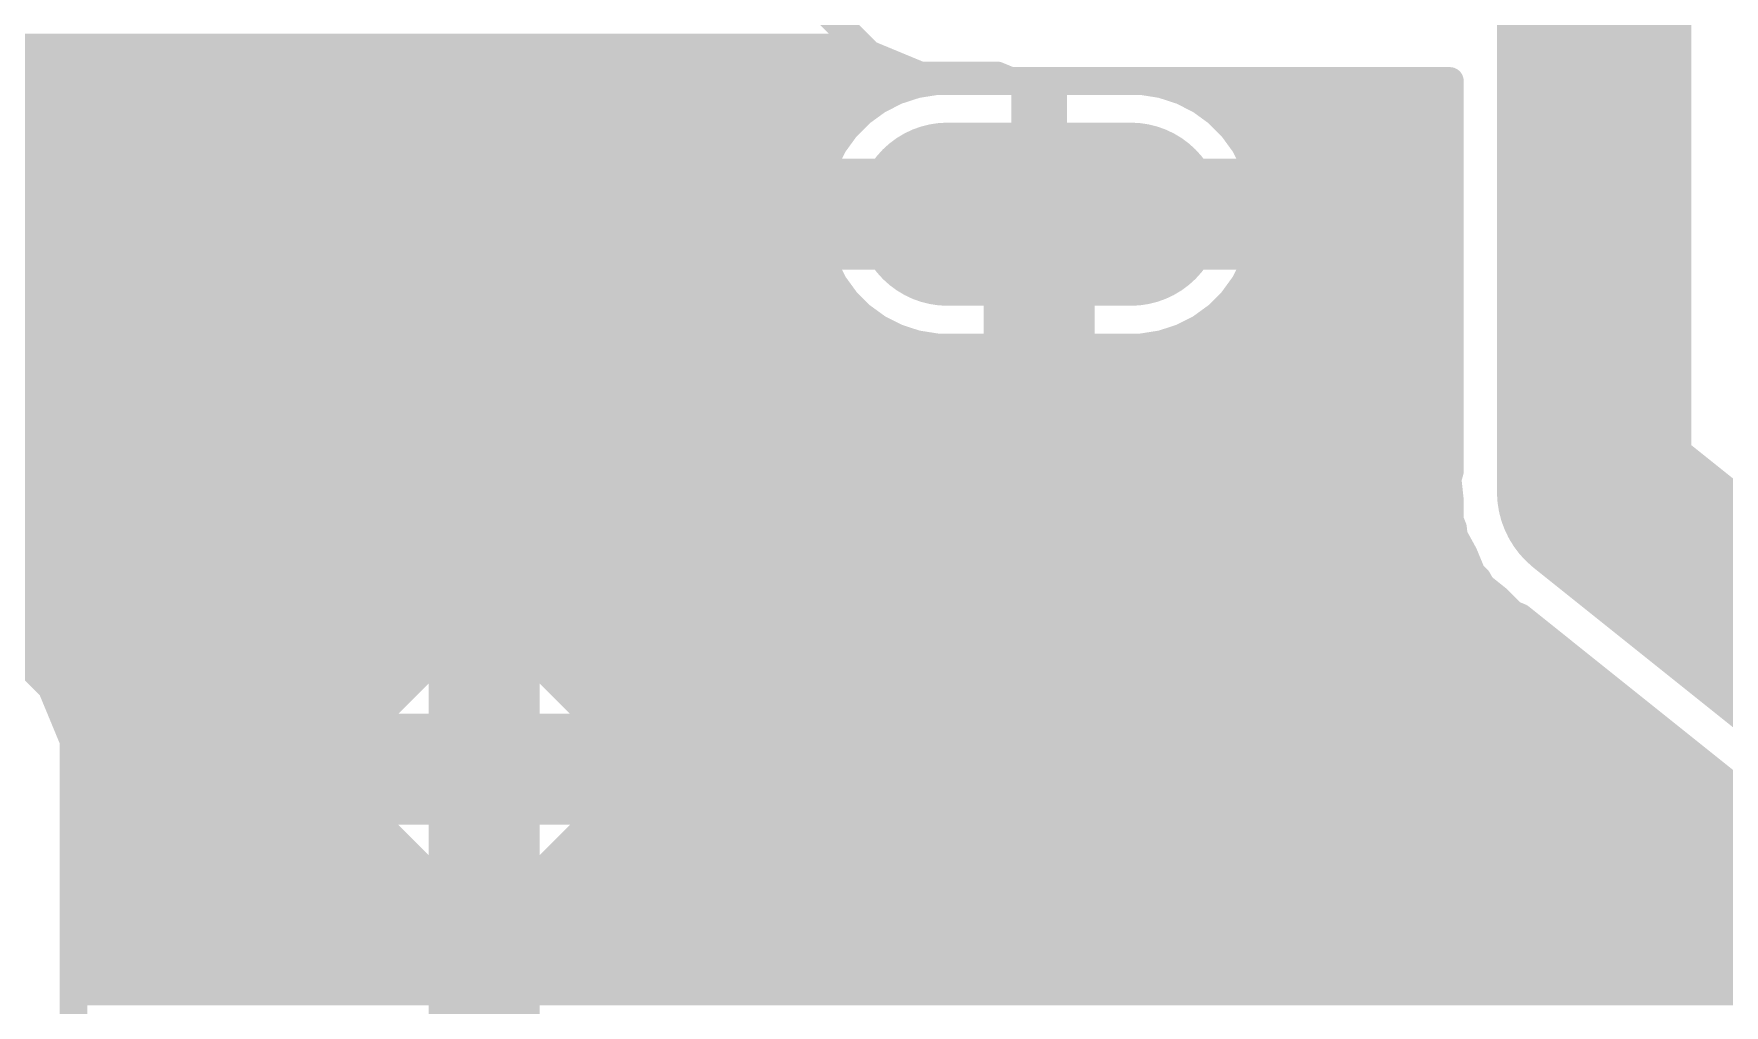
# Model space of a CAD drawing. Extents: x 1 to 53.3, y 1 to 25.6.
# Drawn here: x 13.66 to 29.13, y 8 to 16.89 of the extents above; entities that cross this region are included whole.
import ezdxf

# ---------------------------------------------------------------- set-up
doc = ezdxf.new("R2010")
doc.units = 0
doc.layers.add('16', color=174, linetype='CONTINUOUS')
doc.layers.add('17', color=94, linetype='CONTINUOUS')

# ---------------------------------------------------------------- blocks, each defined once
blk = doc.blocks.new('OCTAGONP')
at = {"const_width": 0.5}
blk.add_lwpolyline([(-0.25, -0.1036), (-0.25, 0.1036), (-0.1036, 0.25), (0.1036, 0.25), (0.25, 0.1036), (0.25, -0.1036), (0.1036, -0.25), (-0.1036, -0.25), (-0.25, -0.1036), (-0.25, 0.1036)], dxfattribs=at)
blk = doc.blocks.new('LONGP100')
at = {"const_width": 1}
blk.add_lwpolyline([(-0.5, 0), (0.5, 0)], dxfattribs=at)
at = {"const_width": 0.5}
for points in [[(-0.5, 0.25, 1), (-0.5, -0.25)], [(0.5, -0.25, 1), (0.5, 0.25)]]:
    blk.add_lwpolyline(points, format="xyb", dxfattribs=at)

msp = doc.modelspace()

# ---------------------------------------------------------------- linework, layer by layer
at = {"layer": '16'}
for points, const_width in [([(27.94, 12.7), (27.94, 17.78)], 1.778), ([(20.9451, 17.0606), (21.3024, 16.7033)], 0.254), ([(1.143, 16.764), (21.2417, 16.764)], 0.254), ([(21.3024, 16.7033), (21.7692, 16.51)], 0.254), ([(1.143, 16.51), (21.7692, 16.51)], 0.254), ([(21.9258, 16.4592), (21.7363, 16.4292)], 0.254), ([(21.7692, 16.51), (22.4746, 16.51)], 0.254), ([(22.733, 16.4592), (21.9258, 16.4592)], 0.254), ([(22.4746, 16.51), (22.5973, 16.4592)], 0.254), ([(22.5973, 16.4592), (26.6192, 16.4592)], 0.254), ([(22.733, 15.367), (22.733, 16.4592)], 0.254), ([(23.7942, 16.4592), (22.987, 16.4592)], 0.254), ([(22.987, 16.4592), (22.987, 15.367)], 0.254), ([(23.9837, 16.4292), (23.7942, 16.4592)], 0.254), ([(26.6192, 16.4592), (26.6192, 12.8875)], 0.254), ([(21.3828, 16.2828), (21.2275, 16.17)], 0.254), ([(21.5538, 16.3699), (21.3828, 16.2828)], 0.254), ([(21.7363, 16.4292), (21.5538, 16.3699)], 0.254), ([(24.1662, 16.3699), (23.9837, 16.4292)], 0.254), ([(24.3372, 16.2828), (24.1662, 16.3699)], 0.254), ([(24.4925, 16.17), (24.3372, 16.2828)], 0.254), ([(1.143, 16.256), (21.346, 16.256)], 0.254), ([(21.2275, 16.17), (21.0918, 16.0343)], 0.254), ([(22.733, 16.256), (22.987, 16.256)], 0.254), ([(24.374, 16.256), (26.6192, 16.256)], 0.254), ([(24.6282, 16.0343), (24.4925, 16.17)], 0.254), ([(1.143, 16.002), (21.0684, 16.002)], 0.254), ([(21.0918, 16.0343), (20.979, 15.879)], 0.254), ([(22.733, 16.002), (22.987, 16.002)], 0.254), ([(24.741, 15.879), (24.6282, 16.0343)], 0.254), ([(24.6516, 16.002), (26.6192, 16.002)], 0.254), ([(20.979, 15.879), (20.8919, 15.708)], 0.254), ([(24.8281, 15.708), (24.741, 15.879)], 0.254), ([(1.143, 15.748), (20.9123, 15.748)], 0.254), ([(20.8919, 15.708), (20.8326, 15.5255)], 0.254), ([(22.733, 15.748), (22.987, 15.748)], 0.254), ([(24.8077, 15.748), (26.6192, 15.748)], 0.254), ([(24.8874, 15.5255), (24.8281, 15.708)], 0.254), ([(22.86, 15.24), (20.32, 15.24)], 1.016), ([(20.8326, 15.5255), (20.8075, 15.367)], 0.254), ([(22.86, 10.16), (22.86, 15.24)], 1.016), ([(22.86, 15.24), (25.4, 15.24)], 1.016), ([(24.9125, 15.367), (24.8874, 15.5255)], 0.254), ([(1.143, 15.494), (20.8276, 15.494)], 0.254), ([(20.8075, 15.367), (22.733, 15.367)], 0.254), ([(22.733, 15.494), (22.987, 15.494)], 0.254), ([(22.987, 15.367), (22.733, 15.367)], 0.254), ([(22.733, 15.367), (22.733, 15.113)], 0.254), ([(22.987, 15.113), (22.987, 15.367)], 0.254), ([(22.987, 15.367), (24.9125, 15.367)], 0.254), ([(24.8924, 15.494), (26.6192, 15.494)], 0.254), ([(1.143, 15.24), (22.733, 15.24)], 0.254), ([(22.987, 15.24), (26.6192, 15.24)], 0.254), ([(22.733, 15.113), (20.8075, 15.113)], 0.254), ([(20.8075, 15.113), (20.8326, 14.9545)], 0.254), ([(22.733, 14.0208), (22.733, 15.113)], 0.254), ([(22.733, 15.113), (22.987, 15.113)], 0.254), ([(24.9125, 15.113), (22.987, 15.113)], 0.254), ([(22.987, 15.113), (22.987, 14.0208)], 0.254), ([(24.8874, 14.9545), (24.9125, 15.113)], 0.254), ([(1.143, 14.986), (20.8276, 14.986)], 0.254), ([(20.8326, 14.9545), (20.8919, 14.772)], 0.254), ([(22.733, 14.986), (22.987, 14.986)], 0.254), ([(24.8281, 14.772), (24.8874, 14.9545)], 0.254), ([(24.8924, 14.986), (26.6192, 14.986)], 0.254), ([(1.143, 14.732), (20.9123, 14.732)], 0.254), ([(20.8919, 14.772), (20.979, 14.601)], 0.254), ([(22.733, 14.732), (22.987, 14.732)], 0.254), ([(24.741, 14.601), (24.8281, 14.772)], 0.254), ([(24.8077, 14.732), (26.6192, 14.732)], 0.254), ([(20.979, 14.601), (21.0918, 14.4457)], 0.254), ([(24.6282, 14.4457), (24.741, 14.601)], 0.254), ([(1.143, 14.478), (21.0684, 14.478)], 0.254), ([(21.0918, 14.4457), (21.2275, 14.31)], 0.254), ([(22.733, 14.478), (22.987, 14.478)], 0.254), ([(24.4925, 14.31), (24.6282, 14.4457)], 0.254), ([(24.6516, 14.478), (26.6192, 14.478)], 0.254), ([(21.2275, 14.31), (21.3828, 14.1972)], 0.254), ([(24.3372, 14.1972), (24.4925, 14.31)], 0.254), ([(1.143, 14.224), (21.346, 14.224)], 0.254), ([(21.3828, 14.1972), (21.5538, 14.1101)], 0.254), ([(21.5538, 14.1101), (21.7363, 14.0508)], 0.254), ([(22.733, 14.224), (22.987, 14.224)], 0.254), ([(23.9837, 14.0508), (24.1662, 14.1101)], 0.254), ([(24.1662, 14.1101), (24.3372, 14.1972)], 0.254), ([(24.374, 14.224), (26.6192, 14.224)], 0.254), ([(1.143, 13.97), (26.6192, 13.97)], 0.254), ([(21.7363, 14.0508), (21.9258, 14.0208)], 0.254), ([(21.9258, 14.0208), (22.733, 14.0208)], 0.254), ([(22.987, 14.0208), (23.7942, 14.0208)], 0.254), ([(23.7942, 14.0208), (23.9837, 14.0508)], 0.254), ([(1.143, 13.716), (26.6192, 13.716)], 0.254), ([(1.143, 13.462), (26.6192, 13.462)], 0.254), ([(34.29, 7.62), (27.94, 12.7)], 1.778), ([(1.143, 13.208), (26.6192, 13.208)], 0.254), ([(1.143, 12.954), (26.6192, 12.954)], 0.254), ([(26.6192, 12.8875), (26.5983, 12.8153)], 0.254), ([(26.5983, 12.8153), (26.6192, 12.6268)], 0.254), ([(1.143, 12.7), (26.6111, 12.7)], 0.254), ([(26.6192, 12.6268), (26.6192, 12.4373)], 0.254), ([(1.143, 12.446), (26.6192, 12.446)], 0.254), ([(26.6192, 12.4373), (26.648, 12.3678)], 0.254), ([(26.648, 12.3678), (26.6563, 12.293)], 0.254), ([(26.6563, 12.293), (26.7477, 12.127)], 0.254), ([(1.143, 12.192), (26.7119, 12.192)], 0.254), ([(26.7477, 12.127), (26.8203, 11.9518)], 0.254), ([(26.8203, 11.9518), (26.8735, 11.8986)], 0.254), ([(1.143, 11.938), (26.8341, 11.938)], 0.254), ([(17.78, 11.43), (17.78, 10.16)], 1.016), ([(26.8735, 11.8986), (26.9098, 11.8328)], 0.254), ([(26.9098, 11.8328), (27.0578, 11.7143)], 0.254), ([(1.143, 11.684), (27.0881, 11.684)], 0.254), ([(27.0578, 11.7143), (27.1918, 11.5803)], 0.254), ([(27.1918, 11.5803), (27.2613, 11.5515)], 0.254), ([(27.2613, 11.5515), (33.4078, 6.6343)], 0.254), ([(13.0854, 11.43), (27.4132, 11.43)], 0.254), ([(13.8197, 10.9082), (13.4482, 11.2797)], 0.254), ([(13.5519, 11.176), (17.3232, 11.176)], 0.254), ([(17.3486, 11.2014), (16.7386, 10.5914)], 0.254), ([(17.7038, 11.2014), (17.3486, 11.2014)], 0.254), ([(17.7038, 10.2362), (17.7038, 11.2014)], 0.254), ([(17.7038, 11.176), (17.8562, 11.176)], 0.254), ([(18.2114, 11.2014), (17.8562, 11.2014)], 0.254), ([(17.8562, 11.2014), (17.8562, 10.2362)], 0.254), ([(18.8214, 10.5914), (18.2114, 11.2014)], 0.254), ([(18.2368, 11.176), (27.7307, 11.176)], 0.254), ([(13.8059, 10.922), (17.0692, 10.922)], 0.254), ([(14.0208, 10.4227), (13.8197, 10.9082)], 0.254), ([(17.7038, 10.922), (17.8562, 10.922)], 0.254), ([(18.4908, 10.922), (28.0482, 10.922)], 0.254), ([(13.9192, 10.668), (16.8152, 10.668)], 0.254), ([(16.7386, 10.5914), (16.7386, 10.2362)], 0.254), ([(17.7038, 10.668), (17.8562, 10.668)], 0.254), ([(18.7448, 10.668), (28.3657, 10.668)], 0.254), ([(18.8214, 10.2362), (18.8214, 10.5914)], 0.254), ([(14.0208, 5.0812), (14.0208, 10.4227)], 0.254), ([(14.0208, 10.414), (16.7386, 10.414)], 0.254), ([(17.78, 10.16), (16.51, 10.16)], 1.016), ([(17.78, 10.16), (22.86, 10.16)], 1.016), ([(17.78, 3.81), (17.78, 10.16)], 1.016), ([(17.7038, 10.414), (17.8562, 10.414)], 0.254), ([(18.8214, 10.414), (28.6832, 10.414)], 0.254), ([(14.0208, 10.16), (17.7038, 10.16)], 0.254), ([(16.7386, 10.2362), (17.7038, 10.2362)], 0.254), ([(17.8562, 10.2362), (17.7038, 10.2362)], 0.254), ([(17.7038, 10.2362), (17.7038, 10.0838)], 0.254), ([(17.8562, 10.0838), (17.8562, 10.2362)], 0.254), ([(17.8562, 10.2362), (18.8214, 10.2362)], 0.254), ([(17.8562, 10.16), (29.0007, 10.16)], 0.254), ([(17.7038, 10.0838), (16.7386, 10.0838)], 0.254), ([(16.7386, 10.0838), (16.7386, 9.7286)], 0.254), ([(17.7038, 9.1186), (17.7038, 10.0838)], 0.254), ([(17.7038, 10.0838), (17.8562, 10.0838)], 0.254), ([(17.8562, 10.0838), (17.8562, 9.1186)], 0.254), ([(18.8214, 10.0838), (17.8562, 10.0838)], 0.254), ([(18.8214, 9.7286), (18.8214, 10.0838)], 0.254), ([(14.0208, 9.906), (16.7386, 9.906)], 0.254), ([(17.7038, 9.906), (17.8562, 9.906)], 0.254), ([(18.8214, 9.906), (29.3182, 9.906)], 0.254), ([(14.0208, 9.652), (16.8152, 9.652)], 0.254), ([(16.7386, 9.7286), (17.3486, 9.1186)], 0.254), ([(17.7038, 9.652), (17.8562, 9.652)], 0.254), ([(18.2114, 9.1186), (18.8214, 9.7286)], 0.254), ([(18.7448, 9.652), (29.6357, 9.652)], 0.254), ([(14.0208, 9.398), (17.0692, 9.398)], 0.254), ([(17.7038, 9.398), (17.8562, 9.398)], 0.254), ([(18.4908, 9.398), (29.9532, 9.398)], 0.254), ([(14.0208, 9.144), (17.3232, 9.144)], 0.254), ([(17.3486, 9.1186), (17.7038, 9.1186)], 0.254), ([(17.7038, 9.144), (17.8562, 9.144)], 0.254), ([(17.8562, 9.1186), (18.2114, 9.1186)], 0.254), ([(18.2368, 9.144), (30.2707, 9.144)], 0.254), ([(14.0208, 8.89), (30.5882, 8.89)], 0.254), ([(14.0208, 8.636), (30.9057, 8.636)], 0.254), ([(14.0208, 8.382), (31.2232, 8.382)], 0.254), ([(14.0208, 8.128), (31.5407, 8.128)], 0.254)]:
    msp.add_lwpolyline(points, dxfattribs=dict(at, const_width=const_width))
for points, const_width in [([(21.2417, 16.7005, 1), (21.2417, 16.8275)], 0.127), ([(21.3267, 16.762, 1), (21.2781, 16.6447)], 0.127), ([(21.2575, 16.6584, 1), (21.3473, 16.7482)], 0.127), ([(21.7692, 16.5735, 1), (21.7692, 16.4465)], 0.127), ([(21.7449, 16.4513, 1), (21.7935, 16.5687)], 0.127), ([(21.7692, 16.4465, 1), (21.7692, 16.5735)], 0.127), ([(21.9258, 16.5227, 1), (21.9258, 16.3957)], 0.127), ([(21.9358, 16.3965, 1), (21.9159, 16.5219)], 0.127), ([(22.4989, 16.5687, 1), (22.4503, 16.4513)], 0.127), ([(22.4746, 16.4465, 1), (22.4746, 16.5735)], 0.127), ([(22.5973, 16.5227, 1), (22.5973, 16.3957)], 0.127), ([(22.573, 16.4005, 1), (22.6216, 16.5179)], 0.127), ([(22.7965, 16.4592, 1), (22.6695, 16.4592)], 0.127), ([(22.733, 16.3957, 1), (22.733, 16.5227)], 0.127), ([(22.987, 16.5227, 1), (22.987, 16.3957)], 0.127), ([(23.0505, 16.4592, 1), (22.9235, 16.4592)], 0.127), ([(23.8041, 16.5219, 1), (23.7842, 16.3965)], 0.127), ([(23.7942, 16.3957, 1), (23.7942, 16.5227)], 0.127), ([(26.6827, 16.4592, 1), (26.5557, 16.4592)], 0.127), ([(26.6192, 16.3957, 1), (26.6192, 16.5227)], 0.127), ([(21.354, 16.3393, 1), (21.4116, 16.2262)], 0.127), ([(21.4201, 16.2314, 1), (21.3455, 16.3341)], 0.127), ([(21.5342, 16.4303, 1), (21.5734, 16.3095)], 0.127), ([(21.5826, 16.3133, 1), (21.525, 16.4265)], 0.127), ([(21.7264, 16.4919, 1), (21.7462, 16.3665)], 0.127), ([(21.7559, 16.3688, 1), (21.7167, 16.4896)], 0.127), ([(24.0033, 16.4896, 1), (23.9641, 16.3688)], 0.127), ([(23.9738, 16.3665, 1), (23.9936, 16.4919)], 0.127), ([(24.195, 16.4265, 1), (24.1374, 16.3133)], 0.127), ([(24.1466, 16.3095, 1), (24.1858, 16.4303)], 0.127), ([(24.3745, 16.3341, 1), (24.2999, 16.2314)], 0.127), ([(24.3084, 16.2262, 1), (24.366, 16.3393)], 0.127), ([(21.1902, 16.2213, 1), (21.2649, 16.1186)], 0.127), ([(21.2724, 16.125, 1), (21.1826, 16.2149)], 0.127), ([(21.346, 16.1925, 1), (21.346, 16.3195)], 0.127), ([(22.733, 16.3195, 1), (22.733, 16.1925)], 0.127), ([(22.987, 16.1925, 1), (22.987, 16.3195)], 0.127), ([(24.374, 16.3195, 1), (24.374, 16.1925)], 0.127), ([(24.5374, 16.2149, 1), (24.4476, 16.125)], 0.127), ([(24.4551, 16.1186, 1), (24.5298, 16.2213)], 0.127), ([(26.6192, 16.1925, 1), (26.6192, 16.3195)], 0.127), ([(21.0469, 16.0792, 1), (21.1367, 15.9894)], 0.127), ([(21.1432, 15.9969, 1), (21.0405, 16.0716)], 0.127), ([(21.0684, 15.9385, 1), (21.0684, 16.0655)], 0.127), ([(22.733, 16.0655, 1), (22.733, 15.9385)], 0.127), ([(22.987, 15.9385, 1), (22.987, 16.0655)], 0.127), ([(24.6795, 16.0716, 1), (24.5768, 15.9969)], 0.127), ([(24.5832, 15.9894, 1), (24.6731, 16.0792)], 0.127), ([(24.6516, 16.0655, 1), (24.6516, 15.9385)], 0.127), ([(26.6192, 15.9385, 1), (26.6192, 16.0655)], 0.127), ([(20.9277, 15.9163, 1), (21.0304, 15.8417)], 0.127), ([(21.0356, 15.8502, 1), (20.9225, 15.9078)], 0.127), ([(24.7975, 15.9078, 1), (24.6844, 15.8502)], 0.127), ([(24.6896, 15.8417, 1), (24.7923, 15.9163)], 0.127), ([(20.8353, 15.7368, 1), (20.9485, 15.6792)], 0.127), ([(20.9523, 15.6884, 1), (20.8315, 15.7276)], 0.127), ([(20.9123, 15.6845, 1), (20.9123, 15.8115)], 0.127), ([(22.733, 15.8115, 1), (22.733, 15.6845)], 0.127), ([(22.987, 15.6845, 1), (22.987, 15.8115)], 0.127), ([(24.8077, 15.8115, 1), (24.8077, 15.6845)], 0.127), ([(24.8885, 15.7276, 1), (24.7677, 15.6884)], 0.127), ([(24.7715, 15.6792, 1), (24.8847, 15.7368)], 0.127), ([(26.6192, 15.6845, 1), (26.6192, 15.8115)], 0.127), ([(20.32, 15.494, 1), (20.32, 14.986)], 0.508), ([(20.8953, 15.5156, 1), (20.7699, 15.5354)], 0.127), ([(23.114, 15.24, 1), (22.606, 15.24)], 0.508), ([(22.86, 15.494, 1), (22.86, 14.986)], 0.508), ([(22.86, 14.986, 1), (22.86, 15.494)], 0.508), ([(24.9501, 15.5354, 1), (24.8247, 15.5156)], 0.127), ([(25.4, 14.986, 1), (25.4, 15.494)], 0.508), ([(20.8075, 15.4305, 1), (20.8075, 15.3035)], 0.127), ([(20.7722, 15.5451, 1), (20.893, 15.5059)], 0.127), ([(20.8276, 15.4305, 1), (20.8276, 15.5575)], 0.127), ([(22.733, 15.5575, 1), (22.733, 15.4305)], 0.127), ([(22.733, 15.4305, 1), (22.733, 15.3035)], 0.127), ([(22.7965, 15.367, 1), (22.6695, 15.367)], 0.127), ([(22.733, 15.3035, 1), (22.733, 15.4305)], 0.127), ([(23.0505, 15.367, 1), (22.9235, 15.367)], 0.127), ([(22.987, 15.4305, 1), (22.987, 15.3035)], 0.127), ([(22.987, 15.4305, 1), (22.987, 15.5575)], 0.127), ([(22.987, 15.3035, 1), (22.987, 15.4305)], 0.127), ([(24.827, 15.5059, 1), (24.9478, 15.5451)], 0.127), ([(24.8924, 15.5575, 1), (24.8924, 15.4305)], 0.127), ([(24.9125, 15.3035, 1), (24.9125, 15.4305)], 0.127), ([(26.6192, 15.4305, 1), (26.6192, 15.5575)], 0.127), ([(20.7448, 15.3769, 1), (20.8702, 15.3571)], 0.127), ([(22.6695, 15.367, 1), (22.7965, 15.367)], 0.127), ([(22.733, 15.1765, 1), (22.733, 15.3035)], 0.127), ([(22.9235, 15.367, 1), (23.0505, 15.367)], 0.127), ([(22.987, 15.3035, 1), (22.987, 15.1765)], 0.127), ([(24.8498, 15.3571, 1), (24.9752, 15.3769)], 0.127), ([(26.6192, 15.1765, 1), (26.6192, 15.3035)], 0.127), ([(20.8075, 15.1765, 1), (20.8075, 15.0495)], 0.127), ([(20.8702, 15.1229, 1), (20.7448, 15.1031)], 0.127), ([(22.7965, 15.113, 1), (22.6695, 15.113)], 0.127), ([(22.733, 15.1765, 1), (22.733, 15.0495)], 0.127), ([(22.6695, 15.113, 1), (22.7965, 15.113)], 0.127), ([(22.733, 15.0495, 1), (22.733, 15.1765)], 0.127), ([(22.987, 15.1765, 1), (22.987, 15.0495)], 0.127), ([(23.0505, 15.113, 1), (22.9235, 15.113)], 0.127), ([(22.9235, 15.113, 1), (23.0505, 15.113)], 0.127), ([(22.987, 15.0495, 1), (22.987, 15.1765)], 0.127), ([(24.9752, 15.1031, 1), (24.8498, 15.1229)], 0.127), ([(24.9125, 15.0495, 1), (24.9125, 15.1765)], 0.127), ([(20.893, 14.9741, 1), (20.7722, 14.9349)], 0.127), ([(20.7699, 14.9446, 1), (20.8953, 14.9644)], 0.127), ([(20.8276, 14.9225, 1), (20.8276, 15.0495)], 0.127), ([(22.733, 15.0495, 1), (22.733, 14.9225)], 0.127), ([(22.987, 14.9225, 1), (22.987, 15.0495)], 0.127), ([(24.8247, 14.9644, 1), (24.9501, 14.9446)], 0.127), ([(24.9478, 14.9349, 1), (24.827, 14.9741)], 0.127), ([(24.8924, 15.0495, 1), (24.8924, 14.9225)], 0.127), ([(26.6192, 14.9225, 1), (26.6192, 15.0495)], 0.127), ([(20.9485, 14.8008, 1), (20.8353, 14.7432)], 0.127), ([(20.8315, 14.7524, 1), (20.9523, 14.7916)], 0.127), ([(20.9123, 14.6685, 1), (20.9123, 14.7955)], 0.127), ([(22.733, 14.7955, 1), (22.733, 14.6685)], 0.127), ([(22.987, 14.6685, 1), (22.987, 14.7955)], 0.127), ([(24.8077, 14.7955, 1), (24.8077, 14.6685)], 0.127), ([(24.7677, 14.7916, 1), (24.8885, 14.7524)], 0.127), ([(24.8847, 14.7432, 1), (24.7715, 14.8008)], 0.127), ([(26.6192, 14.6685, 1), (26.6192, 14.7955)], 0.127), ([(21.0304, 14.6383, 1), (20.9277, 14.5637)], 0.127), ([(24.7923, 14.5637, 1), (24.6896, 14.6383)], 0.127), ([(20.9225, 14.5722, 1), (21.0356, 14.6298)], 0.127), ([(21.1367, 14.4906, 1), (21.0469, 14.4008)], 0.127), ([(21.0405, 14.4084, 1), (21.1432, 14.4831)], 0.127), ([(21.0684, 14.4145, 1), (21.0684, 14.5415)], 0.127), ([(22.733, 14.5415, 1), (22.733, 14.4145)], 0.127), ([(22.987, 14.4145, 1), (22.987, 14.5415)], 0.127), ([(24.5768, 14.4831, 1), (24.6795, 14.4084)], 0.127), ([(24.6731, 14.4008, 1), (24.5832, 14.4906)], 0.127), ([(24.6516, 14.5415, 1), (24.6516, 14.4145)], 0.127), ([(24.6844, 14.6298, 1), (24.7975, 14.5722)], 0.127), ([(26.6192, 14.4145, 1), (26.6192, 14.5415)], 0.127), ([(21.2649, 14.3614, 1), (21.1902, 14.2587)], 0.127), ([(21.1826, 14.2651, 1), (21.2724, 14.3549)], 0.127), ([(24.4476, 14.3549, 1), (24.5374, 14.2651)], 0.127), ([(24.5298, 14.2587, 1), (24.4551, 14.3614)], 0.127), ([(21.4116, 14.2538, 1), (21.354, 14.1407)], 0.127), ([(21.3455, 14.1459, 1), (21.4201, 14.2486)], 0.127), ([(21.346, 14.1605, 1), (21.346, 14.2875)], 0.127), ([(21.5734, 14.1705, 1), (21.5342, 14.0497)], 0.127), ([(22.733, 14.2875, 1), (22.733, 14.1605)], 0.127), ([(22.987, 14.1605, 1), (22.987, 14.2875)], 0.127), ([(24.1858, 14.0497, 1), (24.1466, 14.1705)], 0.127), ([(24.2999, 14.2486, 1), (24.3745, 14.1459)], 0.127), ([(24.366, 14.1407, 1), (24.3084, 14.2538)], 0.127), ([(24.374, 14.2875, 1), (24.374, 14.1605)], 0.127), ([(26.6192, 14.1605, 1), (26.6192, 14.2875)], 0.127), ([(21.525, 14.0535, 1), (21.5826, 14.1667)], 0.127), ([(21.7462, 14.1135, 1), (21.7264, 13.9881)], 0.127), ([(21.7167, 13.9904, 1), (21.7559, 14.1112)], 0.127), ([(21.9258, 14.0843, 1), (21.9258, 13.9573)], 0.127), ([(21.9159, 13.9581, 1), (21.9358, 14.0835)], 0.127), ([(22.6695, 14.0208, 1), (22.7965, 14.0208)], 0.127), ([(22.733, 13.9573, 1), (22.733, 14.0843)], 0.127), ([(22.987, 14.0843, 1), (22.987, 13.9573)], 0.127), ([(22.9235, 14.0208, 1), (23.0505, 14.0208)], 0.127), ([(23.7842, 14.0835, 1), (23.8041, 13.9581)], 0.127), ([(23.7942, 13.9573, 1), (23.7942, 14.0843)], 0.127), ([(23.9641, 14.1112, 1), (24.0033, 13.9904)], 0.127), ([(23.9936, 13.9881, 1), (23.9738, 14.1135)], 0.127), ([(24.1374, 14.1667, 1), (24.195, 14.0535)], 0.127), ([(26.6192, 13.9065, 1), (26.6192, 14.0335)], 0.127), ([(26.6192, 13.6525, 1), (26.6192, 13.7795)], 0.127), ([(26.6192, 13.3985, 1), (26.6192, 13.5255)], 0.127), ([(28.2177, 13.0471, 1), (27.6623, 12.3529)], 0.889), ([(26.6192, 13.1445, 1), (26.6192, 13.2715)], 0.127), ([(26.6802, 12.8698, 1), (26.5582, 12.9052)], 0.127), ([(26.6192, 12.8905, 1), (26.6192, 13.0175)], 0.127), ([(27.4955, 12.7, 1), (28.3845, 12.7)], 0.889), ([(26.6614, 12.8223, 1), (26.5352, 12.8082)], 0.127), ([(26.5373, 12.8329, 1), (26.6593, 12.7976)], 0.127), ([(26.5557, 12.8875, 1), (26.6827, 12.8875)], 0.127), ([(26.6827, 12.6268, 1), (26.5557, 12.6268)], 0.127), ([(26.5561, 12.6198, 1), (26.6823, 12.6339)], 0.127), ([(26.6111, 12.6365, 1), (26.6111, 12.7635)], 0.127), ([(26.6779, 12.4616, 1), (26.5605, 12.413)], 0.127), ([(26.6192, 12.3825, 1), (26.6192, 12.5095)], 0.127), ([(26.5557, 12.4373, 1), (26.6827, 12.4373)], 0.127), ([(26.7111, 12.3748, 1), (26.5849, 12.3608)], 0.127), ([(26.5893, 12.3435, 1), (26.7067, 12.3921)], 0.127), ([(26.7119, 12.3237, 1), (26.6007, 12.2624)], 0.127), ([(26.5932, 12.286, 1), (26.7194, 12.3)], 0.127), ([(26.8064, 12.1513, 1), (26.6891, 12.1027)], 0.127), ([(26.7119, 12.1285, 1), (26.7119, 12.2555)], 0.127), ([(26.6921, 12.0963, 1), (26.8034, 12.1576)], 0.127), ([(26.8652, 11.9967, 1), (26.7754, 11.9069)], 0.127), ([(18.034, 11.43, 1), (17.526, 11.43)], 0.508), ([(26.7616, 11.9275, 1), (26.8789, 11.9761)], 0.127), ([(26.9291, 11.9293, 1), (26.8178, 11.868)], 0.127), ([(26.8286, 11.8537, 1), (26.9184, 11.9435)], 0.127), ([(26.8341, 11.8745, 1), (26.8341, 12.0015)], 0.127), ([(26.9494, 11.8823, 1), (26.8701, 11.7832)], 0.127), ([(26.8541, 11.8021, 1), (26.9654, 11.8634)], 0.127), ([(27.1027, 11.7592, 1), (27.0129, 11.6694)], 0.127), ([(27.0181, 11.6648, 1), (27.0974, 11.7639)], 0.127), ([(27.0881, 11.6205, 1), (27.0881, 11.7475)], 0.127), ([(27.2161, 11.6389, 1), (27.1675, 11.5216)], 0.127), ([(27.1469, 11.5354, 1), (27.2367, 11.6252)], 0.127), ([(27.301, 11.6011, 1), (27.2217, 11.5019)], 0.127), ([(27.237, 11.4928, 1), (27.2856, 11.6102)], 0.127), ([(27.4132, 11.3665, 1), (27.4132, 11.4935)], 0.127), ([(17.3486, 11.2649, 1), (17.3486, 11.1379)], 0.127), ([(17.3935, 11.1565, 1), (17.3037, 11.2463)], 0.127), ([(17.3232, 11.1125, 1), (17.3232, 11.2395)], 0.127), ([(17.7673, 11.2014, 1), (17.6403, 11.2014)], 0.127), ([(17.7038, 11.2395, 1), (17.7038, 11.1125)], 0.127), ([(17.7038, 11.1379, 1), (17.7038, 11.2649)], 0.127), ([(17.8562, 11.2649, 1), (17.8562, 11.1379)], 0.127), ([(17.9197, 11.2014, 1), (17.7927, 11.2014)], 0.127), ([(17.8562, 11.1125, 1), (17.8562, 11.2395)], 0.127), ([(18.2563, 11.2463, 1), (18.1665, 11.1565)], 0.127), ([(18.2368, 11.2395, 1), (18.2368, 11.1125)], 0.127), ([(18.2114, 11.1379, 1), (18.2114, 11.2649)], 0.127), ([(27.7307, 11.1125, 1), (27.7307, 11.2395)], 0.127), ([(13.8059, 10.9855, 1), (13.8059, 10.8585)], 0.127), ([(13.8784, 10.9325, 1), (13.7611, 10.8839)], 0.127), ([(13.7748, 10.8633, 1), (13.8646, 10.9531)], 0.127), ([(17.0692, 10.8585, 1), (17.0692, 10.9855)], 0.127), ([(17.7038, 10.9855, 1), (17.7038, 10.8585)], 0.127), ([(17.8562, 10.8585, 1), (17.8562, 10.9855)], 0.127), ([(18.4908, 10.9855, 1), (18.4908, 10.8585)], 0.127), ([(28.0482, 10.8585, 1), (28.0482, 10.9855)], 0.127), ([(13.9192, 10.7315, 1), (13.9192, 10.6045)], 0.127), ([(16.8021, 10.5914, 1), (16.6751, 10.5914)], 0.127), ([(16.6937, 10.6363, 1), (16.7835, 10.5465)], 0.127), ([(16.8152, 10.6045, 1), (16.8152, 10.7315)], 0.127), ([(17.7038, 10.7315, 1), (17.7038, 10.6045)], 0.127), ([(17.8562, 10.6045, 1), (17.8562, 10.7315)], 0.127), ([(18.7448, 10.7315, 1), (18.7448, 10.6045)], 0.127), ([(18.8849, 10.5914, 1), (18.7579, 10.5914)], 0.127), ([(18.7765, 10.5465, 1), (18.8663, 10.6363)], 0.127), ([(28.3657, 10.6045, 1), (28.3657, 10.7315)], 0.127), ([(14.0843, 10.4227, 1), (13.9573, 10.4227)], 0.127), ([(14.0208, 10.4775, 1), (14.0208, 10.3505)], 0.127), ([(16.51, 10.414, 1), (16.51, 9.906)], 0.508), ([(16.7386, 10.3505, 1), (16.7386, 10.4775)], 0.127), ([(17.78, 10.414, 1), (17.78, 9.906)], 0.508), ([(18.034, 10.16, 1), (17.526, 10.16)], 0.508), ([(17.78, 9.906, 1), (17.78, 10.414)], 0.508), ([(17.7038, 10.4775, 1), (17.7038, 10.3505)], 0.127), ([(17.8562, 10.3505, 1), (17.8562, 10.4775)], 0.127), ([(18.8214, 10.4775, 1), (18.8214, 10.3505)], 0.127), ([(22.86, 9.906, 1), (22.86, 10.414)], 0.508), ([(28.6832, 10.3505, 1), (28.6832, 10.4775)], 0.127), ([(13.9621, 10.3984, 1), (14.0795, 10.447)], 0.127), ([(17.526, 10.16, 1), (18.034, 10.16)], 0.508), ([(22.606, 10.16, 1), (23.114, 10.16)], 0.508), ([(14.0208, 10.2235, 1), (14.0208, 10.0965)], 0.127), ([(16.7386, 10.2997, 1), (16.7386, 10.1727)], 0.127), ([(16.6751, 10.2362, 1), (16.8021, 10.2362)], 0.127), ([(17.7038, 10.2997, 1), (17.7038, 10.1727)], 0.127), ([(17.7673, 10.2362, 1), (17.6403, 10.2362)], 0.127), ([(17.6403, 10.2362, 1), (17.7673, 10.2362)], 0.127), ([(17.7038, 10.1727, 1), (17.7038, 10.2997)], 0.127), ([(17.7038, 10.0965, 1), (17.7038, 10.2235)], 0.127), ([(17.9197, 10.2362, 1), (17.7927, 10.2362)], 0.127), ([(17.8562, 10.2997, 1), (17.8562, 10.1727)], 0.127), ([(17.7927, 10.2362, 1), (17.9197, 10.2362)], 0.127), ([(17.8562, 10.2235, 1), (17.8562, 10.0965)], 0.127), ([(17.8562, 10.1727, 1), (17.8562, 10.2997)], 0.127), ([(18.7579, 10.2362, 1), (18.8849, 10.2362)], 0.127), ([(18.8214, 10.1727, 1), (18.8214, 10.2997)], 0.127), ([(29.0007, 10.0965, 1), (29.0007, 10.2235)], 0.127), ([(16.7386, 10.1473, 1), (16.7386, 10.0203)], 0.127), ([(16.8021, 10.0838, 1), (16.6751, 10.0838)], 0.127), ([(17.7673, 10.0838, 1), (17.6403, 10.0838)], 0.127), ([(17.7038, 10.1473, 1), (17.7038, 10.0203)], 0.127), ([(17.6403, 10.0838, 1), (17.7673, 10.0838)], 0.127), ([(17.7038, 10.0203, 1), (17.7038, 10.1473)], 0.127), ([(17.9197, 10.0838, 1), (17.7927, 10.0838)], 0.127), ([(17.8562, 10.1473, 1), (17.8562, 10.0203)], 0.127), ([(17.7927, 10.0838, 1), (17.9197, 10.0838)], 0.127), ([(17.8562, 10.0203, 1), (17.8562, 10.1473)], 0.127), ([(18.8849, 10.0838, 1), (18.7579, 10.0838)], 0.127), ([(18.8214, 10.0203, 1), (18.8214, 10.1473)], 0.127), ([(14.0208, 9.9695, 1), (14.0208, 9.8425)], 0.127), ([(16.7386, 9.8425, 1), (16.7386, 9.9695)], 0.127), ([(17.7038, 9.9695, 1), (17.7038, 9.8425)], 0.127), ([(17.8562, 9.8425, 1), (17.8562, 9.9695)], 0.127), ([(18.8214, 9.9695, 1), (18.8214, 9.8425)], 0.127), ([(14.0208, 9.7155, 1), (14.0208, 9.5885)], 0.127), ([(16.7835, 9.7735, 1), (16.6937, 9.6837)], 0.127), ([(16.6751, 9.7286, 1), (16.8021, 9.7286)], 0.127), ([(16.8152, 9.5885, 1), (16.8152, 9.7155)], 0.127), ([(17.7038, 9.7155, 1), (17.7038, 9.5885)], 0.127), ([(17.8562, 9.5885, 1), (17.8562, 9.7155)], 0.127), ([(18.7448, 9.7155, 1), (18.7448, 9.5885)], 0.127), ([(18.7579, 9.7286, 1), (18.8849, 9.7286)], 0.127), ([(18.8663, 9.6837, 1), (18.7765, 9.7735)], 0.127), ([(14.0208, 9.4615, 1), (14.0208, 9.3345)], 0.127), ([(17.0692, 9.3345, 1), (17.0692, 9.4615)], 0.127), ([(17.7038, 9.4615, 1), (17.7038, 9.3345)], 0.127), ([(17.8562, 9.3345, 1), (17.8562, 9.4615)], 0.127), ([(18.4908, 9.4615, 1), (18.4908, 9.3345)], 0.127), ([(14.0208, 9.2075, 1), (14.0208, 9.0805)], 0.127), ([(17.3486, 9.1821, 1), (17.3486, 9.0551)], 0.127), ([(17.3037, 9.0737, 1), (17.3935, 9.1635)], 0.127), ([(17.3232, 9.0805, 1), (17.3232, 9.2075)], 0.127), ([(17.7038, 9.2075, 1), (17.7038, 9.0805)], 0.127), ([(17.6403, 9.1186, 1), (17.7673, 9.1186)], 0.127), ([(17.7038, 9.0551, 1), (17.7038, 9.1821)], 0.127), ([(17.8562, 9.1821, 1), (17.8562, 9.0551)], 0.127), ([(17.7927, 9.1186, 1), (17.9197, 9.1186)], 0.127), ([(17.8562, 9.0805, 1), (17.8562, 9.2075)], 0.127), ([(18.1665, 9.1635, 1), (18.2563, 9.0737)], 0.127), ([(18.2368, 9.2075, 1), (18.2368, 9.0805)], 0.127), ([(18.2114, 9.0551, 1), (18.2114, 9.1821)], 0.127), ([(14.0208, 8.9535, 1), (14.0208, 8.8265)], 0.127), ([(14.0208, 8.6995, 1), (14.0208, 8.5725)], 0.127), ([(14.0208, 8.4455, 1), (14.0208, 8.3185)], 0.127), ([(14.0208, 8.1915, 1), (14.0208, 8.0645)], 0.127)]:
    msp.add_lwpolyline(points, format="xyb", dxfattribs=dict(at, const_width=const_width))

# ---------------------------------------------------------------- block references
at = {"layer": '17', "xscale": 1.6764, "yscale": 1.6764}
msp.add_blockref('LONGP100', (22.86, 15.24), dxfattribs=at)
at = {"layer": '17', "xscale": 1.3208, "yscale": 1.3208, "rotation": 90}
msp.add_blockref('OCTAGONP', (17.78, 10.16), dxfattribs=at)

doc.saveas('drawing.dxf')
